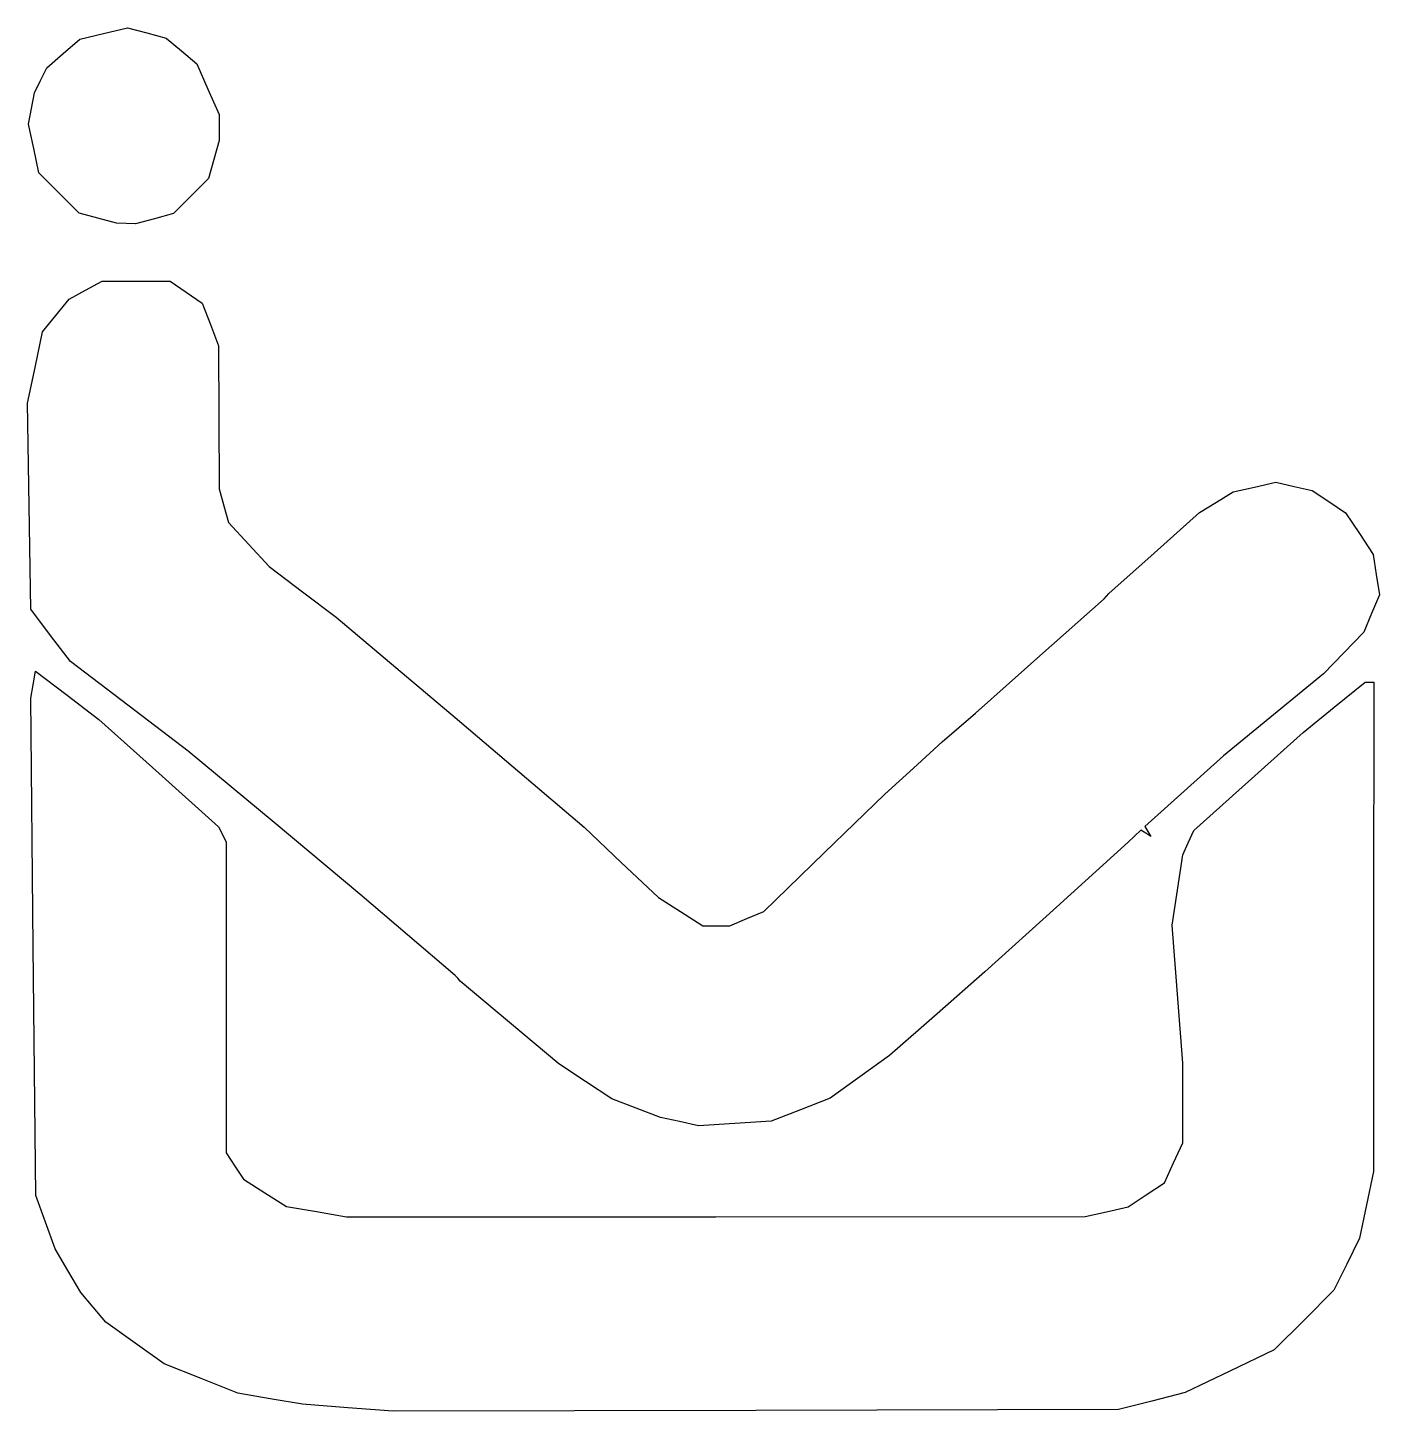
# Model space of a CAD drawing. Extents: x 2.5 to 19.1, y 13 to 30.
import ezdxf

# ---------------------------------------------------------------- set-up
doc = ezdxf.new("R2010")
doc.units = 0

msp = doc.modelspace()

# ---------------------------------------------------------------- linework, layer by layer
at = {"layer": 'Layer 1'}
for p, q in [((3.391117, 29.92972), (3.684073, 30)), ((3.684073, 30), (3.923379, 29.935562)), ((2.895976, 29.681921), (3.098161, 29.859442)), ((3.098161, 29.859442), (3.391117, 29.92972)), ((3.923379, 29.935562), (4.162686, 29.871123)), ((4.162686, 29.871123), (4.350369, 29.713198)), ((2.69379, 29.5044), (2.895976, 29.681921)), ((4.350369, 29.713198), (4.538052, 29.555273)), ((2.617084, 29.351611), (2.69379, 29.5044)), ((4.538052, 29.555273), (4.676051, 29.243233)), ((2.540377, 29.198824), (2.617084, 29.351611)), ((2.503685, 29.005906), (2.540377, 29.198824)), ((4.676051, 29.243233), (4.81405, 28.931192)), ((2.466993, 28.812989), (2.503685, 29.005906)), ((2.531281, 28.513226), (2.466993, 28.812989)), ((4.81405, 28.931192), (4.813722, 28.771361)), ((4.813393, 28.61153), (4.748542, 28.377936)), ((4.813722, 28.771361), (4.813393, 28.61153)), ((2.595569, 28.213463), (2.531281, 28.513226)), ((4.748542, 28.377936), (4.683691, 28.144342)), ((2.843568, 27.965463), (2.595569, 28.213463)), ((4.683691, 28.144342), (4.468581, 27.929232)), ((3.091568, 27.717463), (2.843568, 27.965463)), ((4.468581, 27.929232), (4.253471, 27.714121)), ((3.321469, 27.656685), (3.091568, 27.717463)), ((3.55137, 27.595907), (3.321469, 27.656685)), ((3.668829, 27.590151), (3.55137, 27.595907)), ((3.786283, 27.584419), (3.668829, 27.590151)), ((4.019877, 27.64927), (3.786283, 27.584419)), ((4.253471, 27.714121), (4.019877, 27.64927)), ((2.967018, 26.661077), (3.170183, 26.770036)), ((3.170183, 26.770036), (3.373348, 26.878995)), ((3.373348, 26.878995), (3.791368, 26.878995)), ((3.791368, 26.878995), (4.209387, 26.878995)), ((4.209387, 26.878995), (4.407867, 26.745239)), ((4.407867, 26.745239), (4.606347, 26.611484)), ((2.803348, 26.458858), (2.967018, 26.661077)), ((4.606347, 26.611484), (4.707005, 26.348816)), ((2.639679, 26.25664), (2.803348, 26.458858)), ((2.548374, 25.819017), (2.639679, 26.25664)), ((4.707005, 26.348816), (4.807664, 26.086147)), ((4.807664, 26.086147), (4.811184, 25.205206)), ((2.457069, 25.381394), (2.548374, 25.819017)), ((2.475655, 24.113968), (2.457069, 25.381394)), ((4.811184, 25.205206), (4.814704, 24.324264)), ((17.297842, 24.288664), (17.560608, 24.347549)), ((17.560608, 24.347549), (17.823372, 24.406434)), ((17.823372, 24.406434), (18.046247, 24.356171)), ((18.046247, 24.356171), (18.269123, 24.305908)), ((4.814704, 24.324264), (4.87222, 24.117223)), ((17.090397, 24.161407), (17.297842, 24.288664)), ((18.269123, 24.305908), (18.474012, 24.168262)), ((2.494241, 22.846542), (2.475655, 24.113968)), ((4.87222, 24.117223), (4.929736, 23.910183)), ((16.325024, 23.535091), (16.882953, 24.034149)), ((16.882953, 24.034149), (17.090397, 24.161407)), ((18.474012, 24.168262), (18.678899, 24.030615)), ((18.678899, 24.030615), (18.850038, 23.775022)), ((4.929736, 23.910183), (5.180219, 23.640397)), ((18.850038, 23.775022), (19.021178, 23.51943)), ((5.180219, 23.640397), (5.430702, 23.370612)), ((15.767094, 23.036032), (16.325024, 23.535091)), ((19.021178, 23.51943), (19.058358, 23.271496)), ((5.430702, 23.370612), (5.841807, 23.057942)), ((19.058358, 23.271496), (19.095538, 23.023563)), ((5.841807, 23.057942), (6.252913, 22.745273)), ((15.708354, 22.973228), (15.737724, 23.004627)), ((15.737724, 23.004627), (15.767094, 23.036032)), ((19.095538, 23.023563), (18.999548, 22.792971)), ((2.738569, 22.523093), (2.494241, 22.846542)), ((14.915506, 22.268912), (15.708354, 22.973228)), ((6.252913, 22.745273), (6.987031, 22.128869)), ((18.999548, 22.792971), (18.903558, 22.562379)), ((2.982897, 22.199645), (2.738569, 22.523093)), ((18.903558, 22.562379), (18.656738, 22.30684)), ((18.656738, 22.30684), (18.409918, 22.051301)), ((3.707605, 21.649676), (2.982897, 22.199645)), ((14.122658, 21.564596), (14.915506, 22.268912)), ((2.523599, 21.915287), (2.552962, 22.080937)), ((2.552962, 22.080937), (2.943645, 21.785115)), ((6.987031, 22.128869), (7.721149, 21.512465)), ((18.409918, 22.051301), (17.793258, 21.546381)), ((2.494237, 21.749638), (2.523599, 21.915287)), ((18.538135, 21.637335), (18.920232, 21.945664)), ((18.920232, 21.945664), (18.973312, 21.945664)), ((18.973312, 21.945664), (19.026392, 21.945664)), ((19.026392, 21.945664), (19.025292, 18.935781)), ((2.526171, 18.690978), (2.494237, 21.749638)), ((2.943645, 21.785115), (3.334329, 21.489294)), ((4.432312, 21.099706), (3.707605, 21.649676)), ((18.156038, 21.329005), (18.538135, 21.637335)), ((3.334329, 21.489294), (4.070945, 20.828645)), ((7.721149, 21.512465), (8.513997, 20.837049)), ((13.918854, 21.388101), (14.122658, 21.564596)), ((17.793258, 21.546381), (17.176599, 21.041461)), ((13.715047, 21.211606), (13.918854, 21.388101)), ((17.484166, 20.725673), (18.156038, 21.329005)), ((13.360925, 20.889467), (13.715047, 21.211606)), ((5.489442, 20.219121), (4.432312, 21.099706)), ((17.176599, 21.041461), (16.692047, 20.607098)), ((4.070945, 20.828645), (4.807562, 20.167995)), ((8.513997, 20.837049), (9.306844, 20.161633)), ((13.0068, 20.567327), (13.360925, 20.889467)), ((16.692047, 20.607098), (16.207493, 20.172735)), ((16.812294, 20.122341), (17.484166, 20.725673)), ((12.262479, 19.845894), (13.0068, 20.567327)), ((4.807562, 20.167995), (4.854852, 20.073146)), ((6.546571, 19.338532), (5.489442, 20.219121)), ((9.306844, 20.161633), (9.76411, 19.729632)), ((16.158313, 20.126199), (16.080163, 20.051843)), ((16.221383, 20.087218), (16.158313, 20.126199)), ((16.207493, 20.172735), (16.245973, 20.110486)), ((16.245973, 20.110486), (16.284453, 20.048237)), ((16.743614, 19.971607), (16.812294, 20.122341)), ((4.854852, 20.073146), (4.902142, 19.978296)), ((4.902142, 19.978296), (4.902142, 18.067457)), ((16.002013, 19.977488), (15.121071, 19.179791)), ((16.080163, 20.051843), (16.002013, 19.977488)), ((16.284453, 20.048237), (16.221383, 20.087218)), ((16.674934, 19.820874), (16.743614, 19.971607)), ((11.518158, 19.124461), (12.262479, 19.845894)), ((16.610694, 19.38895), (16.674934, 19.820874)), ((9.76411, 19.729632), (10.221375, 19.297632)), ((7.133866, 18.838351), (6.546571, 19.338532)), ((10.221375, 19.297632), (10.495043, 19.124076)), ((16.546454, 18.957027), (16.610694, 19.38895)), ((10.495043, 19.124076), (10.768711, 18.950521)), ((11.310012, 19.037491), (11.518158, 19.124461)), ((15.121071, 19.179791), (14.24013, 18.382095)), ((10.768711, 18.950521), (10.935288, 18.950521)), ((10.935288, 18.950521), (11.101865, 18.950521)), ((11.101865, 18.950521), (11.310012, 19.037491)), ((16.611834, 18.108248), (16.546454, 18.957027)), ((19.025292, 18.935781), (19.024192, 15.925898)), ((7.721164, 18.338164), (7.133866, 18.838351)), ((2.558104, 15.632317), (2.526171, 18.690978)), ((7.750526, 18.303263), (7.721164, 18.338164)), ((7.779889, 18.268362), (7.750526, 18.303263)), ((8.388597, 17.759113), (7.779889, 18.268362)), ((14.24013, 18.382095), (13.652835, 17.866928)), ((4.902142, 18.067457), (4.902142, 16.156619)), ((16.677214, 17.259468), (16.611834, 18.108248)), ((8.997305, 17.24986), (8.388597, 17.759113)), ((13.652835, 17.866928), (13.065541, 17.351761)), ((9.322405, 17.03407), (8.997305, 17.24986)), ((13.065541, 17.351761), (12.700941, 17.090616)), ((16.676014, 16.768872), (16.677214, 17.259468)), ((9.647506, 16.818281), (9.322405, 17.03407)), ((12.700941, 17.090616), (12.336341, 16.829471)), ((9.947017, 16.704355), (9.647506, 16.818281)), ((10.246526, 16.590419), (9.947017, 16.704355)), ((11.971813, 16.686613), (11.60728, 16.543756)), ((12.336341, 16.829471), (11.971813, 16.686613)), ((16.674814, 16.278274), (16.676014, 16.768872)), ((10.481444, 16.539959), (10.246526, 16.590419)), ((10.716361, 16.489499), (10.481444, 16.539959)), ((11.161822, 16.516629), (10.716361, 16.489499)), ((11.60728, 16.543756), (11.161822, 16.516629)), ((16.563257, 16.032558), (16.674814, 16.278274)), ((4.902142, 16.156619), (5.008685, 15.993563)), ((16.451698, 15.786842), (16.563257, 16.032558)), ((5.008685, 15.993563), (5.115228, 15.830506)), ((19.024192, 15.925898), (18.937332, 15.515816)), ((5.115228, 15.830506), (5.378489, 15.663551)), ((5.378489, 15.663551), (5.641751, 15.496595)), ((16.226852, 15.63902), (16.451698, 15.786842)), ((2.676816, 15.303636), (2.558104, 15.632317)), ((5.641751, 15.496595), (6.010875, 15.432315)), ((16.002006, 15.491195), (16.226852, 15.63902)), ((18.937332, 15.515816), (18.850472, 15.105734)), ((6.010875, 15.432315), (6.379999, 15.368035)), ((6.379999, 15.368035), (10.92672, 15.369435)), ((10.92672, 15.369435), (15.473441, 15.370835)), ((15.473441, 15.370835), (15.737724, 15.431015)), ((15.737724, 15.431015), (16.002006, 15.491195)), ((2.795527, 14.974954), (2.676816, 15.303636)), ((18.850472, 15.105734), (18.69394, 14.785794)), ((2.952669, 14.706811), (2.795527, 14.974954)), ((3.109811, 14.438668), (2.952669, 14.706811)), ((18.69394, 14.785794), (18.537407, 14.465853)), ((3.263996, 14.255431), (3.109811, 14.438668)), ((18.537407, 14.465853), (18.169832, 14.098278)), ((3.41818, 14.072194), (3.263996, 14.255431)), ((3.778728, 13.814911), (3.41818, 14.072194)), ((18.169832, 14.098278), (17.802258, 13.730704)), ((4.139276, 13.55763), (3.778728, 13.814911)), ((17.802258, 13.730704), (17.254343, 13.467847)), ((4.591935, 13.377815), (4.139276, 13.55763)), ((17.254343, 13.467847), (16.706428, 13.204991)), ((5.044594, 13.197999), (4.591935, 13.377815)), ((5.443206, 13.130407), (5.044594, 13.197999)), ((5.841818, 13.062813), (5.443206, 13.130407)), ((16.706428, 13.204991), (16.295321, 13.101298)), ((6.399748, 13.018998), (5.841818, 13.062813)), ((6.957677, 12.975184), (6.399748, 13.018998)), ((11.421115, 12.986426), (6.957677, 12.975184)), ((15.884216, 12.997605), (11.421115, 12.986426)), ((16.295321, 13.101298), (15.884216, 12.997605))]:
    msp.add_line(p, q, dxfattribs=at)

doc.saveas('drawing.dxf')
